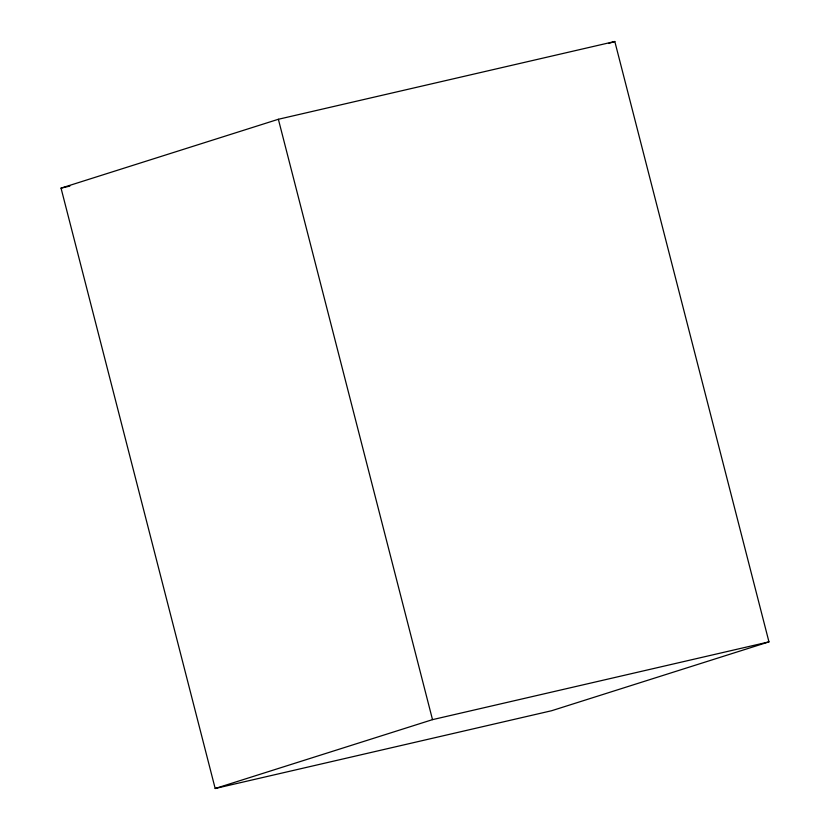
<?xml version="1.0" encoding="UTF-8"?>
<svg xmlns="http://www.w3.org/2000/svg" width="830" height="830" viewBox="0 0 830 830"><rect width="100%" height="100%" fill="white"/><g stroke="black" fill="none" stroke-linecap="round" stroke-linejoin="round"><path stroke-width="1.25" d="M61.036 188.13L278.372 119.271L614.812 41.5L768.964 641.87L551.628 710.729L215.188 788.5L61.036 188.13L69.865 186.096M608.639 43.461L614.812 41.5M215.188 788.5L432.513 719.641L768.964 641.87M278.372 119.271L432.513 719.641"/></g></svg>
